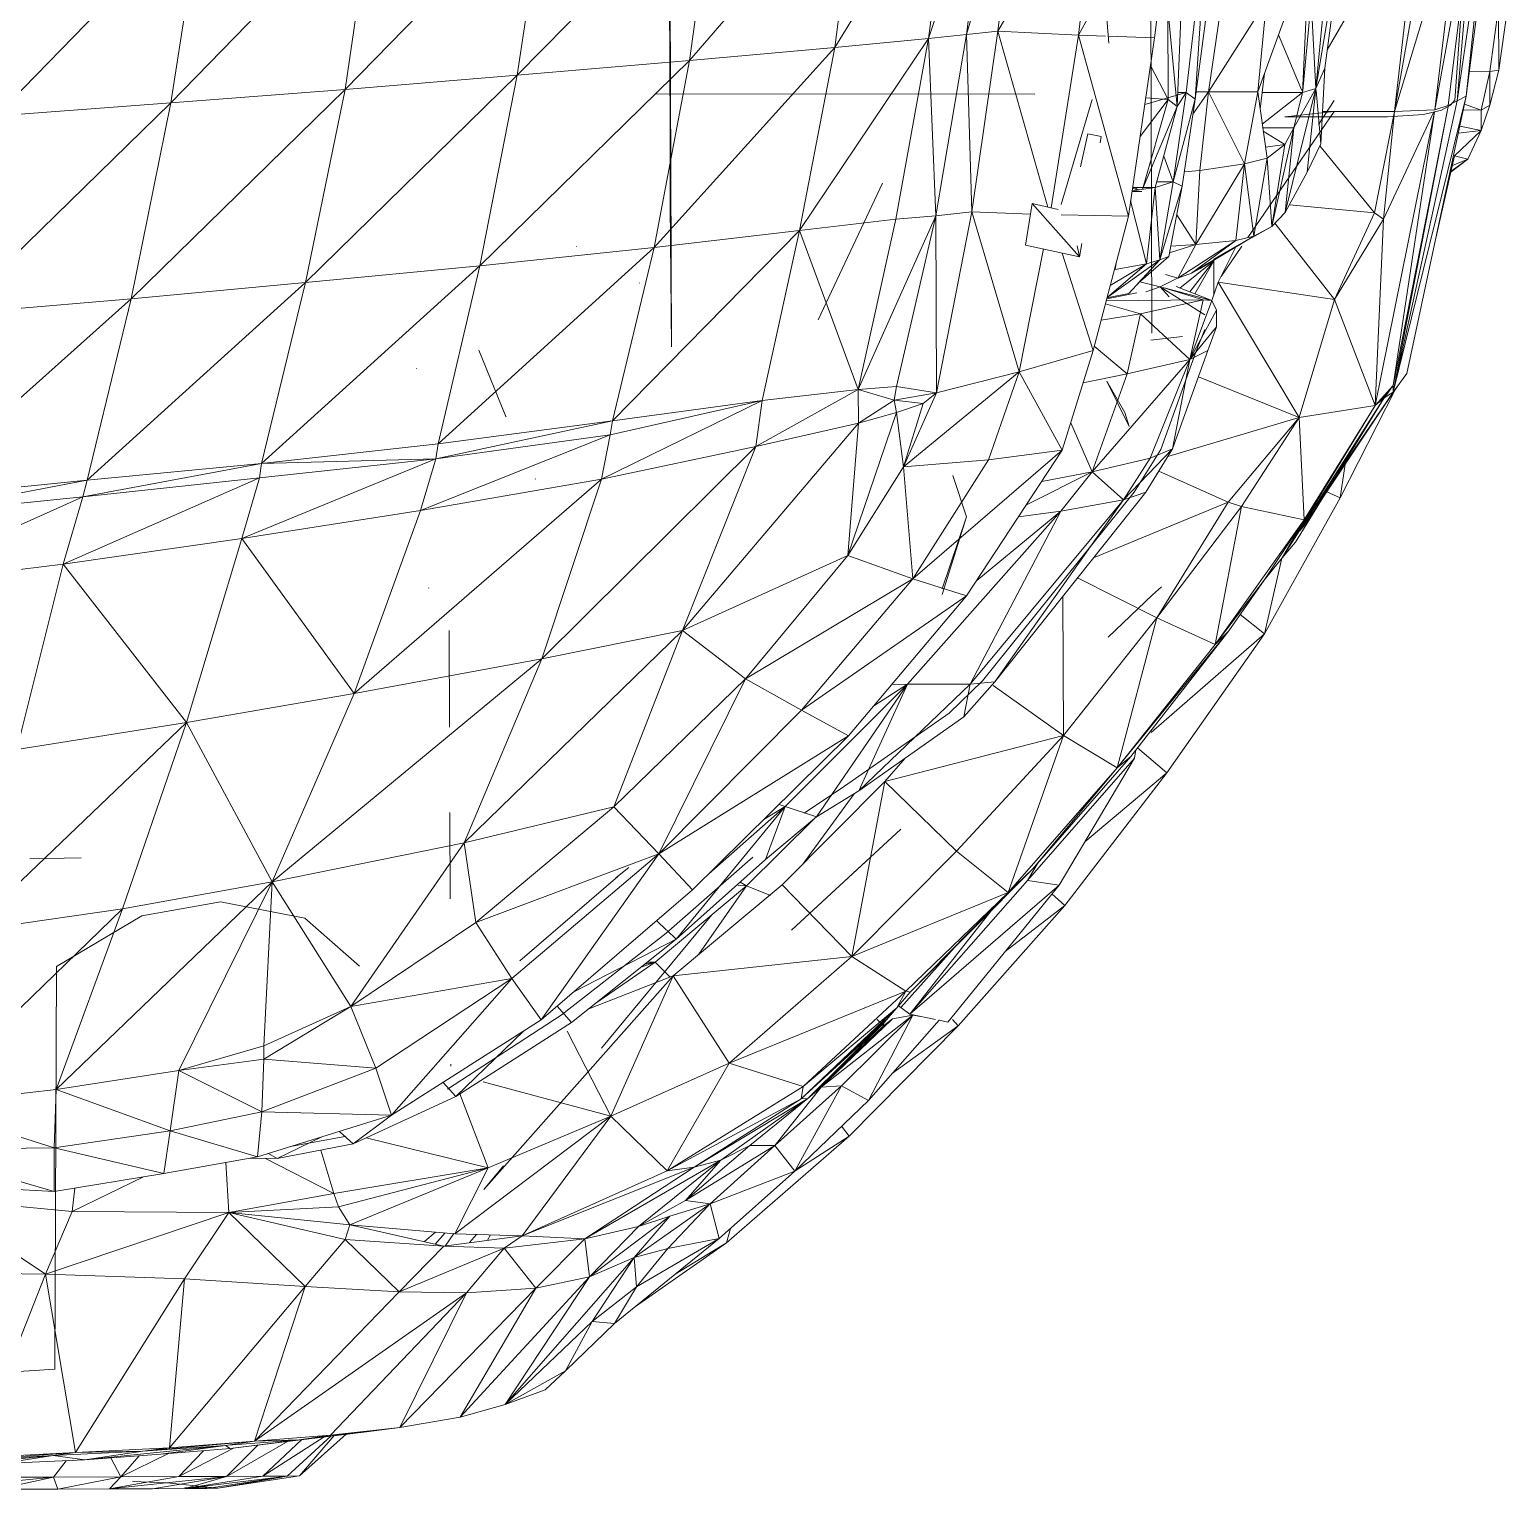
# Model space of a CAD drawing. Header units: inches. Extents: x -4830 to -242, y 9551 to 12925.
# Drawn here: x -3599.7 to -3574.24, y 12389.59 to 12414.74 of the extents above; entities that cross this region are included whole.
import ezdxf

# ---------------------------------------------------------------- set-up
doc = ezdxf.new("R2010")
doc.units = ezdxf.units.IN
doc.header["$MEASUREMENT"] = 0
for name, color, linetype, lineweight in [('0-1', 7, 'Continuous', 5), ('0-2', 7, 'Continuous', 9), ('A-GENM', 5, 'Continuous', 9)]:
    doc.layers.add(name, color=color, linetype=linetype, lineweight=lineweight)

# ---------------------------------------------------------------- blocks, each defined once
blk = doc.blocks.new('Land_Rover_Evoque_-_SUV_Car_Vehicle_Automobile_13067 - Land Rover EVOQUE_dwg-1230547-FLOOR PLAN - 2ND FLOOR')
at = {"layer": 'A-GENM'}
for p, q in [((0.33419, 2.56566), (0.30671, 2.5655)), ((0.30671, 2.5655), (0.33468, 2.56172)), ((0.30719, 2.5694), (0.33419, 2.56566)), ((0.33419, 2.56566), (0.34941, 2.56179)), ((0.33419, 2.56566), (0.33468, 2.56172)), ((0.25637, 2.56273), (0.3455, 2.55145)), ((0.25681, 2.56073), (0.3455, 2.55145)), ((0.25681, 2.56073), (0.34764, 2.54751)), ((0.34941, 2.56179), (0.33468, 2.56172)), ((0.33488, 2.55279), (0.33468, 2.56172)), ((0.33468, 2.56172), (0.35162, 2.55789)), ((0.34941, 2.56179), (0.36049, 2.55798)), ((0.34941, 2.56179), (0.35162, 2.55789)), ((0.18061, 2.5582), (0.34726, 2.54644)), ((0.35146, 2.53769), (0.25701, 2.55486)), ((0.25701, 2.55486), (0.34764, 2.54751)), ((0.25701, 2.55486), (0.34955, 2.54358)), ((0.34896, 2.55071), (0.35162, 2.55789)), ((0.35162, 2.55789), (0.3515, 2.55016)), ((0.36049, 2.55798), (0.35162, 2.55789)), ((0.36049, 2.55798), (0.35859, 2.54863)), ((0.37305, 2.55218), (0.36049, 2.55798)), ((0.36049, 2.55798), (0.37157, 2.5463)), ((0.36049, 2.55798), (0.36176, 2.54795)), ((0.37305, 2.55218), (0.37157, 2.5463)), ((0.37909, 2.54423), (0.37305, 2.55218)), ((0.37305, 2.55218), (0.37828, 2.54478)), ((0.37305, 2.55218), (0.37581, 2.54534)), ((0.25719, 2.54894), (0.35146, 2.53769)), ((0.25719, 2.54894), (0.35217, 2.52006)), ((0.3455, 2.55145), (0.46676, 2.52537)), ((0.3455, 2.55145), (0.34764, 2.54751)), ((0.3455, 2.55145), (0.47494, 2.51953)), ((0.34954, 2.54448), (0.34726, 2.54644)), ((0.34764, 2.54751), (0.34955, 2.54358)), ((0.34764, 2.54751), (0.47494, 2.51953)), ((0.40898, 2.5378), (0.37157, 2.5463)), ((0.35159, 2.54053), (0.34954, 2.54448)), ((0.35146, 2.53769), (0.34955, 2.54358)), ((0.35006, 2.54348), (0.47494, 2.51953)), ((0.35006, 2.54348), (0.47207, 2.51951)), ((0.35361, 2.5327), (0.35159, 2.54053)), ((0.35217, 2.52006), (0.2552, 2.53718)), ((0.35146, 2.53769), (0.35217, 2.52006)), ((0.35235, 2.53756), (0.47207, 2.51951)), ((0.35236, 2.53751), (0.48072, 2.51167)), ((0.35244, 2.53723), (0.39929, 2.51525)), ((0.35462, 2.51703), (0.35361, 2.5327)), ((0.25496, 2.53132), (0.32534, 2.49064)), ((0.25496, 2.53132), (0.35217, 2.52006)), ((0.35219, 2.48856), (0.35217, 2.52006)), ((0.35217, 2.52006), (0.39929, 2.51525)), ((0.35217, 2.52006), (0.39658, 2.51133)), ((0.47494, 2.51953), (0.46676, 2.52537)), ((0.52907, 2.4826), (0.47217, 2.52149)), ((0.47494, 2.51953), (0.47217, 2.52149)), ((0.52109, 2.49625), (0.47385, 2.52031)), ((0.35462, 2.51703), (0.35461, 2.47208)), ((0.39929, 2.51525), (0.39658, 2.51133)), ((0.48072, 2.51167), (0.39929, 2.51525)), ((0.43442, 2.49387), (0.39929, 2.51525)), ((0.47494, 2.51953), (0.47207, 2.51951)), ((0.47746, 2.5156), (0.47207, 2.51951)), ((0.48072, 2.51167), (0.47207, 2.51951)), ((0.47746, 2.51564), (0.47281, 2.51884)), ((0.47881, 2.51397), (0.47483, 2.517)), ((0.52907, 2.4826), (0.47494, 2.51953)), ((0.53308, 2.48065), (0.47494, 2.51953)), ((0.47746, 2.5156), (0.47494, 2.51953)), ((0.53555, 2.47868), (0.47746, 2.5156)), ((0.54048, 2.47675), (0.47746, 2.5156)), ((0.54736, 2.47091), (0.47746, 2.5156)), ((0.47746, 2.5156), (0.48072, 2.51167)), ((0.36724, 2.48739), (0.39658, 2.51133)), ((0.39299, 2.47408), (0.39658, 2.51133)), ((0.43442, 2.49387), (0.39658, 2.51133)), ((0.48072, 2.51167), (0.43442, 2.49387)), ((0.54736, 2.47091), (0.48072, 2.51167)), ((0.53076, 2.48059), (0.48072, 2.51167)), ((0.48072, 2.51167), (0.48596, 2.47842)), ((0.26065, 2.49909), (0.3333, 2.4896)), ((0.26065, 2.49909), (0.34213, 2.48572)), ((0.43442, 2.49387), (0.40103, 2.4678)), ((0.43442, 2.49387), (0.42681, 2.44302)), ((0.48596, 2.47842), (0.43442, 2.49387)), ((0.52109, 2.49625), (0.5064, 2.49849)), ((0.51849, 2.4904), (0.52109, 2.49625)), ((0.58053, 2.46327), (0.52109, 2.49625)), ((0.34213, 2.48572), (0.2636, 2.49324)), ((0.3333, 2.4896), (0.36641, 2.48778)), ((0.34213, 2.48572), (0.3333, 2.4896)), ((0.34307, 2.4858), (0.36641, 2.48778)), ((0.34738, 2.4937), (0.35791, 2.48688)), ((0.35461, 2.47208), (0.35227, 2.49362)), ((0.40725, 2.45596), (0.35227, 2.49362)), ((0.36641, 2.48778), (0.3787, 2.48194)), ((0.34213, 2.48572), (0.30386, 2.48361)), ((0.34307, 2.47991), (0.30386, 2.48361)), ((0.30707, 2.48165), (0.34387, 2.47984)), ((0.34387, 2.47984), (0.34213, 2.48572)), ((0.35933, 2.47598), (0.34213, 2.48572)), ((0.34213, 2.48572), (0.39639, 2.47221)), ((0.34213, 2.48572), (0.3787, 2.48194)), ((0.39639, 2.47221), (0.3787, 2.48194)), ((0.30094, 2.47576), (0.34366, 2.46029)), ((0.34307, 2.4795), (0.31868, 2.46934)), ((0.34387, 2.47984), (0.34386, 2.46226)), ((0.34387, 2.47984), (0.35933, 2.47598)), ((0.34387, 2.47984), (0.35781, 2.46226)), ((0.35933, 2.47598), (0.35932, 2.46247)), ((0.35933, 2.47598), (0.3667, 2.47209)), ((0.35933, 2.47598), (0.40254, 2.46636)), ((0.35933, 2.47598), (0.39639, 2.47221)), ((0.48596, 2.47842), (0.42681, 2.44302)), ((0.48596, 2.47842), (0.46825, 2.43432)), ((0.53076, 2.48059), (0.48596, 2.47842)), ((0.52496, 2.45314), (0.48596, 2.47842)), ((0.48596, 2.47842), (0.523, 2.44728)), ((0.48596, 2.47842), (0.50306, 2.42093)), ((0.53076, 2.48059), (0.52496, 2.45314)), ((0.54736, 2.47091), (0.53076, 2.48059)), ((0.55718, 2.46311), (0.53076, 2.48059)), ((0.58524, 2.44168), (0.53076, 2.48059)), ((0.53308, 2.48065), (0.53555, 2.47868)), ((0.54048, 2.47675), (0.54736, 2.47091)), ((0.3667, 2.47209), (0.36078, 2.46267)), ((0.37263, 2.46432), (0.3667, 2.47209)), ((0.3667, 2.47209), (0.36776, 2.46364)), ((0.3667, 2.47209), (0.40254, 2.46636)), ((0.40254, 2.46636), (0.39639, 2.47221)), ((0.54736, 2.47091), (0.55718, 2.46311)), ((0.58053, 2.46327), (0.54752, 2.47078)), ((0.34366, 2.43876), (0.3039, 2.46404)), ((0.3039, 2.46404), (0.34366, 2.46029)), ((0.33563, 2.4632), (0.34386, 2.46226)), ((0.34366, 2.46029), (0.37263, 2.46432)), ((0.35127, 2.46135), (0.34386, 2.46226)), ((0.37263, 2.46432), (0.40254, 2.46636)), ((0.37506, 2.45451), (0.37263, 2.46432)), ((0.37263, 2.46432), (0.40672, 2.45856)), ((0.41675, 2.44099), (0.40254, 2.46636)), ((0.40672, 2.45856), (0.40254, 2.46636)), ((0.55718, 2.46311), (0.57927, 2.44756)), ((0.55718, 2.46311), (0.58524, 2.44168)), ((0.58053, 2.46327), (0.57215, 2.45258)), ((0.64142, 2.42059), (0.58053, 2.46327)), ((0.62368, 2.41368), (0.58053, 2.46327)), ((0.34366, 2.43876), (0.34366, 2.46029)), ((0.37506, 2.45451), (0.34366, 2.46029)), ((0.37506, 2.45451), (0.40672, 2.45856)), ((0.40672, 2.45856), (0.42094, 2.43515)), ((0.40672, 2.45856), (0.41675, 2.44099)), ((0.4087, 2.45074), (0.40672, 2.45856)), ((0.42292, 2.43126), (0.40672, 2.45856)), ((0.34366, 2.43876), (0.37506, 2.45451)), ((0.37801, 2.43496), (0.37506, 2.45451)), ((0.37506, 2.45451), (0.4087, 2.45074)), ((0.37506, 2.45451), (0.41041, 2.43316)), ((0.42514, 2.42539), (0.4087, 2.45074)), ((0.4087, 2.45074), (0.41041, 2.43316)), ((0.4087, 2.45074), (0.42292, 2.43126)), ((0.4243, 2.44429), (0.41114, 2.4533)), ((0.42681, 2.44302), (0.4114, 2.45068)), ((0.4114, 2.45068), (0.42681, 2.44302)), ((0.52496, 2.45314), (0.523, 2.44728)), ((0.58524, 2.44168), (0.52496, 2.45314)), ((0.57353, 2.41617), (0.52496, 2.45314)), ((0.34689, 2.43288), (0.26051, 2.44431)), ((0.30391, 2.4445), (0.34366, 2.43876)), ((0.43486, 2.44026), (0.42681, 2.44302)), ((0.43486, 2.44026), (0.42681, 2.44302)), ((0.43905, 2.44227), (0.43486, 2.44027)), ((0.44641, 2.4423), (0.43905, 2.44227)), ((0.46063, 2.43064), (0.43905, 2.44227)), ((0.44641, 2.4423), (0.45673, 2.43846)), ((0.46063, 2.43064), (0.44641, 2.4423)), ((0.523, 2.44728), (0.50942, 2.41702)), ((0.57353, 2.41617), (0.523, 2.44728)), ((0.54735, 2.38851), (0.523, 2.44728)), ((0.57927, 2.44756), (0.63423, 2.40475)), ((0.57927, 2.44756), (0.63921, 2.39887)), ((0.57927, 2.44756), (0.58524, 2.44168)), ((0.34396, 2.42896), (0.26372, 2.43845)), ((0.26372, 2.43845), (0.34689, 2.43288)), ((0.34365, 2.43331), (0.34366, 2.43876)), ((0.34366, 2.43876), (0.35344, 2.4319)), ((0.34366, 2.43876), (0.37801, 2.43496)), ((0.43247, 2.44108), (0.41748, 2.44102)), ((0.41748, 2.44102), (0.41903, 2.43782)), ((0.41748, 2.44102), (0.4294, 2.42625)), ((0.41748, 2.44102), (0.43107, 2.43053)), ((0.41748, 2.44102), (0.43192, 2.43272)), ((0.42094, 2.43515), (0.41906, 2.43776)), ((0.42876, 2.42462), (0.43486, 2.44027)), ((0.42883, 2.41757), (0.44109, 2.43717)), ((0.43486, 2.44027), (0.42923, 2.41877)), ((0.42923, 2.41877), (0.43461, 2.43638)), ((0.43486, 2.44027), (0.43461, 2.43638)), ((0.46063, 2.43064), (0.43461, 2.43638)), ((0.43461, 2.43638), (0.43504, 2.394)), ((0.43461, 2.43638), (0.44071, 2.409)), ((0.46063, 2.43064), (0.43486, 2.44027)), ((0.44747, 2.43719), (0.45704, 2.43332)), ((0.45673, 2.43846), (0.49968, 2.42301)), ((0.46063, 2.43064), (0.45673, 2.43846)), ((0.58524, 2.44168), (0.57353, 2.41617)), ((0.63921, 2.39887), (0.58524, 2.44168)), ((0.34396, 2.42896), (0.34689, 2.43288)), ((0.38492, 2.42719), (0.34689, 2.43288)), ((0.38299, 2.42325), (0.34689, 2.43288)), ((0.37856, 2.42814), (0.37801, 2.43496)), ((0.37801, 2.43496), (0.41041, 2.43316)), ((0.39742, 2.42483), (0.41041, 2.43316)), ((0.42514, 2.42539), (0.41041, 2.43316)), ((0.41041, 2.43316), (0.414, 2.42171)), ((0.41041, 2.43316), (0.41109, 2.42226)), ((0.42292, 2.43126), (0.42094, 2.43515)), ((0.42514, 2.42539), (0.42292, 2.43126)), ((0.46063, 2.43064), (0.44071, 2.409)), ((0.45704, 2.43332), (0.49998, 2.41786)), ((0.46063, 2.43064), (0.46697, 2.40324)), ((0.46063, 2.43064), (0.5097, 2.38783)), ((0.46063, 2.43064), (0.50383, 2.41324)), ((0.46063, 2.43064), (0.49968, 2.42301)), ((0.32001, 2.41517), (0.2421, 2.42465)), ((0.2421, 2.42465), (0.32001, 2.41517)), ((0.3501, 2.42509), (0.30398, 2.42687)), ((0.3501, 2.42509), (0.30717, 2.42099)), ((0.34396, 2.42533), (0.34396, 2.42896)), ((0.34396, 2.42896), (0.3501, 2.42509)), ((0.34396, 2.42896), (0.34912, 2.4109)), ((0.34396, 2.42896), (0.38299, 2.42325)), ((0.3501, 2.42509), (0.34692, 2.42115)), ((0.3501, 2.42509), (0.38545, 2.41543)), ((0.3501, 2.42509), (0.38626, 2.40996)), ((0.3717, 2.41919), (0.38299, 2.42325)), ((0.38299, 2.42325), (0.38298, 2.41611)), ((0.38492, 2.42719), (0.38299, 2.42325)), ((0.38299, 2.42325), (0.38545, 2.41543)), ((0.38299, 2.42325), (0.41709, 2.41752)), ((0.38492, 2.42719), (0.4156, 2.4214)), ((0.38492, 2.42719), (0.41709, 2.41752)), ((0.42514, 2.42539), (0.42343, 2.41996)), ((0.42501, 2.42545), (0.42883, 2.41757)), ((0.45217, 2.41356), (0.45067, 2.42742)), ((0.49968, 2.42301), (0.5186, 2.41139)), ((0.50383, 2.41324), (0.49968, 2.42301)), ((0.52203, 2.4016), (0.49968, 2.42301)), ((0.30717, 2.42099), (0.34692, 2.42115)), ((0.33218, 2.41339), (0.34692, 2.42115)), ((0.34692, 2.42115), (0.34623, 2.41132)), ((0.38628, 2.40983), (0.34692, 2.42115)), ((0.36316, 2.40884), (0.34692, 2.42115)), ((0.38545, 2.41543), (0.41709, 2.41752)), ((0.4156, 2.4214), (0.42738, 2.40779)), ((0.4156, 2.4214), (0.41709, 2.41752)), ((0.42738, 2.40779), (0.41709, 2.41752)), ((0.41709, 2.41752), (0.43181, 2.4039)), ((0.41882, 2.41165), (0.41709, 2.41752)), ((0.41709, 2.41752), (0.43357, 2.39439)), ((0.42883, 2.41757), (0.42665, 2.40867)), ((0.42883, 2.41757), (0.43323, 2.4215)), ((0.42883, 2.41757), (0.43094, 2.42075)), ((0.4311, 2.4113), (0.42883, 2.41757)), ((0.49998, 2.41786), (0.51863, 2.40619)), ((0.56004, 2.41819), (0.56348, 2.41427)), ((0.64142, 2.42059), (0.63041, 2.40772)), ((0.6994, 2.37591), (0.64142, 2.42059)), ((0.67146, 2.38465), (0.64142, 2.42059)), ((-0.44708, 2.41074), (0.44898, 2.41403)), ((0.31928, 2.39489), (0.32001, 2.41517)), ((0.39803, 2.40371), (0.32001, 2.41517)), ((0.32001, 2.41517), (0.39803, 2.40371)), ((0.38545, 2.41543), (0.38544, 2.40556)), ((0.38545, 2.41543), (0.38694, 2.40534)), ((0.38545, 2.41543), (0.41882, 2.41165)), ((0.39123, 2.40471), (0.41882, 2.41165)), ((0.4213, 2.39795), (0.41882, 2.41165)), ((0.41882, 2.41165), (0.43352, 2.3944)), ((0.41882, 2.41165), (0.42829, 2.39578)), ((0.44898, 2.41403), (0.44908, 2.41396)), ((0.5097, 2.38783), (0.50383, 2.41324)), ((0.50383, 2.41324), (0.52203, 2.4016)), ((0.60163, 2.34533), (0.5186, 2.41139)), ((0.52203, 2.4016), (0.5186, 2.41139)), ((0.57353, 2.41617), (0.55616, 2.3815)), ((0.56348, 2.41427), (0.58211, 2.39483)), ((0.63921, 2.39887), (0.57353, 2.41617)), ((0.57353, 2.41617), (0.62506, 2.37534)), ((0.31882, 2.38188), (0.39803, 2.40371)), ((0.38651, 2.40824), (0.38518, 2.4056)), ((0.38576, 2.40552), (0.38657, 2.40784)), ((0.38718, 2.40531), (0.38718, 2.40957)), ((0.39745, 2.37431), (0.39803, 2.40371)), ((0.45669, 2.38832), (0.39803, 2.40371)), ((0.39803, 2.40371), (0.45669, 2.38832)), ((0.4315, 2.40743), (0.43413, 2.39424)), ((0.43181, 2.4039), (0.43372, 2.39435)), ((0.43631, 2.39367), (0.44071, 2.409)), ((0.46697, 2.40324), (0.44071, 2.409)), ((0.44071, 2.409), (0.4434, 2.39181)), ((0.47007, 2.39424), (0.48994, 2.40412)), ((0.48379, 2.40214), (0.48994, 2.40412)), ((0.51863, 2.40619), (0.60106, 2.34002)), ((0.63488, 2.40635), (0.63129, 2.40703)), ((0.63423, 2.40475), (0.68328, 2.36192)), ((0.63423, 2.40475), (0.63921, 2.39887)), ((0.69039, 2.37341), (0.63488, 2.40635)), ((0.68839, 2.35968), (0.63488, 2.40635)), ((0.41763, 2.39857), (0.4213, 2.39795)), ((0.46697, 2.40324), (0.45488, 2.3888)), ((0.46697, 2.40324), (0.5097, 2.38783)), ((0.46697, 2.40324), (0.47091, 2.38391)), ((0.48379, 2.40214), (0.47007, 2.39424)), ((0.5097, 2.38783), (0.52203, 2.4016)), ((0.52203, 2.4016), (0.52689, 2.37423)), ((0.52203, 2.4016), (0.60258, 2.33457)), ((0.52203, 2.4016), (0.60163, 2.34533)), ((0.63921, 2.39887), (0.62506, 2.37534)), ((0.68328, 2.36192), (0.63921, 2.39887)), ((0.69365, 2.35117), (0.63921, 2.39887)), ((0.24031, 2.39141), (0.31715, 2.34672)), ((0.32234, 2.39513), (0.30212, 2.39357)), ((0.31882, 2.38188), (0.31924, 2.39375)), ((0.36321, 2.39187), (0.362, 2.38598)), ((0.36591, 2.39138), (0.36321, 2.39187)), ((0.29811, 2.38439), (0.31882, 2.38188)), ((0.31882, 2.38188), (0.30714, 2.38839)), ((0.39285, 2.37438), (0.34693, 2.38793)), ((0.362, 2.38598), (0.37643, 2.38275)), ((0.41411, 2.37481), (0.45669, 2.38832)), ((0.50036, 2.37476), (0.45669, 2.38832)), ((0.46605, 2.35605), (0.45669, 2.38832)), ((0.45669, 2.38832), (0.50036, 2.37476)), ((0.5097, 2.38783), (0.48829, 2.37851)), ((0.5097, 2.38783), (0.52689, 2.37423)), ((0.5097, 2.38783), (0.51396, 2.36582)), ((0.5097, 2.38783), (0.52412, 2.35914)), ((0.31715, 2.34672), (0.31882, 2.38188)), ((0.39441, 2.36996), (0.31882, 2.38188)), ((0.41574, 2.38229), (0.39246, 2.36162)), ((0.41574, 2.38229), (0.40997, 2.38334)), ((0.41574, 2.38229), (0.41062, 2.35877)), ((0.41574, 2.38229), (0.41103, 2.38132)), ((0.39246, 2.36162), (0.39512, 2.37301)), ((0.46605, 2.35605), (0.50036, 2.37476)), ((0.56391, 2.333), (0.50036, 2.37476)), ((0.50458, 2.34252), (0.50036, 2.37476)), ((0.5566, 2.30947), (0.50036, 2.37476)), ((0.50036, 2.37476), (0.56391, 2.333)), ((0.52689, 2.37423), (0.60258, 2.33457)), ((0.52689, 2.37423), (0.60254, 2.30717)), ((0.52689, 2.37423), (0.52945, 2.35564)), ((0.52689, 2.37423), (0.5572, 2.33741)), ((0.62506, 2.37534), (0.56421, 2.3751)), ((0.62506, 2.37534), (0.60316, 2.34454)), ((0.69365, 2.35117), (0.62506, 2.37534)), ((0.62506, 2.37534), (0.67559, 2.32858)), ((0.62506, 2.37534), (0.64517, 2.29719)), ((0.68839, 2.35968), (0.69039, 2.37341)), ((0.75034, 2.32485), (0.69039, 2.37341)), ((0.74686, 2.30818), (0.69039, 2.37341)), ((0.6994, 2.37591), (0.69424, 2.37029)), ((0.75198, 2.32929), (0.6994, 2.37591)), ((0.71946, 2.34986), (0.6994, 2.37591)), ((0.31715, 2.34672), (0.39408, 2.36856)), ((0.41232, 2.36657), (0.46605, 2.35605)), ((0.34463, 2.3628), (0.34453, 2.19667)), ((0.41062, 2.35877), (0.39246, 2.36162)), ((0.39706, 2.3609), (0.39617, 2.33526)), ((0.68058, 2.36428), (0.68839, 2.35968)), ((0.68328, 2.36192), (0.73725, 2.30836)), ((0.68328, 2.36192), (0.69365, 2.35117)), ((0.68839, 2.35968), (0.74686, 2.30818)), ((0.23848, 2.35618), (0.31715, 2.34672)), ((0.23848, 2.35618), (0.31862, 2.33301)), ((0.39617, 2.33526), (0.46605, 2.35605)), ((0.50756, 2.30537), (0.46605, 2.35605)), ((0.47518, 2.3199), (0.46605, 2.35605)), ((0.46605, 2.35605), (0.50458, 2.34252)), ((0.31715, 2.34672), (0.31862, 2.33301)), ((0.31715, 2.34672), (0.39617, 2.33526)), ((0.61684, 2.33172), (0.60163, 2.34533)), ((0.60258, 2.33457), (0.60163, 2.34533)), ((0.69365, 2.35117), (0.67559, 2.32858)), ((0.73725, 2.30836), (0.69365, 2.35117)), ((0.73684, 2.3064), (0.69365, 2.35117)), ((0.69365, 2.35117), (0.72171, 2.28282)), ((0.23974, 2.3425), (0.31862, 2.33301)), ((0.23974, 2.3425), (0.32034, 2.3164)), ((0.50756, 2.30537), (0.50458, 2.34252)), ((0.50458, 2.34252), (0.5566, 2.30947)), ((0.60106, 2.34002), (0.61528, 2.32542)), ((0.70116, 2.34417), (0.74686, 2.30818)), ((0.31862, 2.33301), (0.39617, 2.33526)), ((0.31862, 2.33301), (0.32034, 2.3164)), ((0.31862, 2.33301), (0.39789, 2.31961)), ((0.39789, 2.31961), (0.39617, 2.33526)), ((0.47518, 2.3199), (0.39617, 2.33526)), ((0.52947, 2.3329), (0.51133, 2.32694)), ((0.52947, 2.3329), (0.5118, 2.32709)), ((0.52947, 2.3329), (0.56333, 2.32226)), ((0.52947, 2.3329), (0.56333, 2.32226)), ((0.52947, 2.3329), (0.56087, 2.32226)), ((0.5566, 2.30947), (0.56391, 2.333)), ((0.56391, 2.333), (0.62524, 2.2814)), ((0.614, 2.26081), (0.56391, 2.333)), ((0.56391, 2.333), (0.62524, 2.2814)), ((0.60258, 2.33457), (0.60254, 2.30717)), ((0.60258, 2.33457), (0.61684, 2.33172)), ((0.60258, 2.33457), (0.64925, 2.28594)), ((0.24072, 2.32685), (0.32034, 2.3164)), ((0.24072, 2.32685), (0.32428, 2.27535)), ((0.61684, 2.33172), (0.64925, 2.28594)), ((0.67559, 2.32858), (0.64517, 2.29719)), ((0.67559, 2.32858), (0.72171, 2.28282)), ((0.71768, 2.32778), (0.74392, 2.30427)), ((0.75198, 2.32929), (0.74921, 2.3268)), ((0.75198, 2.32929), (0.80014, 2.28164)), ((0.75198, 2.32929), (0.77267, 2.30055)), ((0.32034, 2.3164), (0.39789, 2.31961)), ((0.39789, 2.31961), (0.47518, 2.3199)), ((0.39936, 2.30203), (0.39789, 2.31961)), ((0.39789, 2.31961), (0.47371, 2.28567)), ((0.39789, 2.31961), (0.47248, 2.3023)), ((0.47248, 2.3023), (0.47518, 2.3199)), ((0.50756, 2.30537), (0.47518, 2.3199)), ((0.47983, 2.31407), (0.47518, 2.3199)), ((0.47518, 2.3199), (0.47838, 2.30135)), ((0.61528, 2.32542), (0.64723, 2.27958)), ((0.74686, 2.30818), (0.74921, 2.31947)), ((0.74686, 2.30818), (0.74921, 2.31947)), ((0.7492, 2.32123), (0.74921, 2.32123)), ((0.74952, 2.32095), (0.75034, 2.32485)), ((0.74952, 2.32095), (0.75034, 2.32485)), ((0.74952, 2.32095), (0.78453, 2.29009)), ((0.32034, 2.3164), (0.32428, 2.27535)), ((0.32034, 2.3164), (0.40427, 2.25998)), ((0.32034, 2.3164), (0.39936, 2.30203)), ((0.47983, 2.31407), (0.47838, 2.30135)), ((0.48378, 2.30234), (0.47983, 2.31407)), ((0.50756, 2.30537), (0.47983, 2.31407)), ((0.50756, 2.30537), (0.5566, 2.30947)), ((0.54632, 2.28105), (0.5566, 2.30947)), ((0.6003, 2.23631), (0.5566, 2.30947)), ((0.5566, 2.30947), (0.614, 2.26081)), ((0.60254, 2.30717), (0.60267, 2.30039)), ((0.60254, 2.30717), (0.61203, 2.29251)), ((0.60254, 2.30717), (0.65611, 2.2537)), ((0.60254, 2.30717), (0.64925, 2.28594)), ((0.60254, 2.30717), (0.66055, 2.26742)), ((0.73684, 2.3064), (0.72171, 2.28282)), ((0.73725, 2.30836), (0.73684, 2.3064)), ((0.7441, 2.30253), (0.73684, 2.3064)), ((0.77854, 2.26156), (0.73684, 2.3064)), ((0.73684, 2.3064), (0.76832, 2.22921)), ((0.73725, 2.30836), (0.7441, 2.30253)), ((0.74327, 2.30323), (0.74686, 2.30818)), ((0.74686, 2.30818), (0.74392, 2.30427)), ((0.74728, 2.3095), (0.74783, 2.31282)), ((0.74883, 2.30066), (0.74728, 2.3095)), ((0.74728, 2.3095), (0.78453, 2.29009)), ((0.74728, 2.3095), (0.77876, 2.26949)), ((0.74728, 2.3095), (0.7782, 2.27831)), ((0.40427, 2.25998), (0.39936, 2.30203)), ((0.39936, 2.30203), (0.47371, 2.28567)), ((0.47371, 2.28567), (0.47248, 2.3023)), ((0.47248, 2.3023), (0.47838, 2.30135)), ((0.47371, 2.28567), (0.47838, 2.30135)), ((0.48378, 2.30234), (0.47838, 2.30135)), ((0.48843, 2.28575), (0.47838, 2.30135)), ((0.48378, 2.30234), (0.50756, 2.30537)), ((0.54632, 2.28105), (0.48378, 2.30234)), ((0.48843, 2.28575), (0.48378, 2.30234)), ((0.54632, 2.28105), (0.50756, 2.30537)), ((0.63491, 2.30619), (0.64517, 2.29719)), ((0.63491, 2.30619), (0.64517, 2.29719)), ((0.66597, 2.30422), (0.70818, 2.25843)), ((0.66597, 2.30422), (0.71014, 2.25649)), ((0.7485, 2.29866), (0.7441, 2.30253)), ((0.7441, 2.30253), (0.77854, 2.26156)), ((0.7441, 2.30253), (0.78383, 2.26064)), ((0.75188, 2.29673), (0.74883, 2.30066)), ((0.74921, 2.30026), (0.77876, 2.26949)), ((0.44337, 2.26805), (0.38363, 2.29622)), ((0.64517, 2.29719), (0.69029, 2.25239)), ((0.72171, 2.28282), (0.64517, 2.29719)), ((0.64517, 2.29719), (0.69029, 2.25239)), ((0.75094, 2.29671), (0.7485, 2.29866)), ((0.7485, 2.29866), (0.78383, 2.26064)), ((0.75188, 2.29673), (0.74921, 2.29397)), ((0.75094, 2.29671), (0.75188, 2.29673)), ((0.75094, 2.29671), (0.78383, 2.26064)), ((0.75141, 2.29624), (0.78377, 2.26361)), ((0.75188, 2.29673), (0.77876, 2.26949)), ((0.75188, 2.29673), (0.78377, 2.26361)), ((0.78453, 2.29009), (0.7782, 2.27831)), ((0.81542, 2.25796), (0.78453, 2.29009)), ((0.2438, 2.28581), (0.32428, 2.27535)), ((0.2438, 2.28581), (0.32991, 2.21182)), ((0.40427, 2.25998), (0.47371, 2.28567)), ((0.48843, 2.28575), (0.47371, 2.28567)), ((0.49872, 2.24082), (0.47371, 2.28567)), ((0.47862, 2.24366), (0.47371, 2.28567)), ((0.57918, 2.20886), (0.48843, 2.28575)), ((0.54632, 2.28105), (0.48843, 2.28575)), ((0.48843, 2.28575), (0.49872, 2.24082)), ((0.57918, 2.20886), (0.54632, 2.28105)), ((0.6003, 2.23631), (0.54632, 2.28105)), ((0.614, 2.26081), (0.62524, 2.2814)), ((0.62524, 2.2814), (0.69244, 2.21322)), ((0.62524, 2.2814), (0.67679, 2.19851)), ((0.62524, 2.2814), (0.69244, 2.21322)), ((0.64925, 2.28594), (0.66055, 2.26742)), ((0.65053, 2.28385), (0.68122, 2.26139)), ((0.72171, 2.28282), (0.69029, 2.25239)), ((0.72171, 2.28282), (0.76832, 2.22921)), ((0.72171, 2.28282), (0.73004, 2.20466)), ((0.79587, 2.27829), (0.80014, 2.28164)), ((0.80014, 2.28164), (0.84681, 2.22809)), ((0.80014, 2.28164), (0.81529, 2.25804)), ((0.32428, 2.27535), (0.32991, 2.21182)), ((0.32428, 2.27535), (0.41163, 2.19649)), ((0.32428, 2.27535), (0.40427, 2.25998)), ((0.64723, 2.27958), (0.659, 2.26204)), ((0.81542, 2.25796), (0.7782, 2.27831)), ((0.77876, 2.26949), (0.7782, 2.27831)), ((0.7782, 2.27831), (0.8042, 2.2491)), ((0.77876, 2.26949), (0.78377, 2.26361)), ((0.77876, 2.26949), (0.8042, 2.2491)), ((0.65611, 2.2537), (0.66055, 2.26742)), ((0.66055, 2.26742), (0.67923, 2.24503)), ((0.66134, 2.26647), (0.69082, 2.23677)), ((0.77854, 2.26156), (0.76832, 2.22921)), ((0.77854, 2.26156), (0.81532, 2.20209)), ((0.77854, 2.26156), (0.78383, 2.26064)), ((0.78377, 2.26361), (0.80427, 2.2383)), ((0.78377, 2.26361), (0.81073, 2.2256)), ((0.78377, 2.26361), (0.81375, 2.21386)), ((0.78377, 2.26361), (0.78383, 2.26064)), ((0.41163, 2.19649), (0.40427, 2.25998)), ((0.40427, 2.25998), (0.48744, 2.17819)), ((0.40427, 2.25998), (0.47862, 2.24366)), ((0.6003, 2.23631), (0.614, 2.26081)), ((0.614, 2.26081), (0.67679, 2.19851)), ((0.81532, 2.20209), (0.78383, 2.26064)), ((0.81375, 2.21386), (0.78383, 2.26064)), ((0.81542, 2.25796), (0.8042, 2.2491)), ((0.84486, 2.22484), (0.81542, 2.25796)), ((0.81542, 2.25796), (0.82971, 2.22083)), ((0.65514, 2.25106), (0.65611, 2.2537)), ((0.65611, 2.2537), (0.66169, 2.24442)), ((0.65611, 2.2537), (0.67923, 2.24503)), ((0.65611, 2.2537), (0.71411, 2.2061)), ((0.65611, 2.2537), (0.68545, 2.22032)), ((0.69029, 2.25239), (0.73004, 2.20466)), ((0.69029, 2.25239), (0.73004, 2.20466)), ((0.7955, 2.24901), (0.80427, 2.2383)), ((0.82829, 2.21007), (0.8042, 2.2491)), ((0.82971, 2.22083), (0.8042, 2.2491)), ((0.8042, 2.2491), (0.80427, 2.2383)), ((0.49872, 2.24082), (0.47862, 2.24366)), ((0.51294, 2.17341), (0.47862, 2.24366)), ((0.48744, 2.17819), (0.47862, 2.24366)), ((0.47862, 2.24366), (0.49358, 2.17724)), ((0.67923, 2.24503), (0.71411, 2.2061)), ((0.69494, 2.24731), (0.69082, 2.23677)), ((0.57918, 2.20886), (0.49872, 2.24082)), ((0.49872, 2.24082), (0.59145, 2.14733)), ((0.49872, 2.24082), (0.51294, 2.17341)), ((0.57918, 2.20886), (0.6003, 2.23631)), ((0.65621, 2.17885), (0.6003, 2.23631)), ((0.6003, 2.23631), (0.67679, 2.19851)), ((0.67815, 2.23961), (0.71149, 2.20161)), ((0.69082, 2.23677), (0.68914, 2.23397)), ((0.69082, 2.23677), (0.6906, 2.23312)), ((0.69082, 2.23677), (0.72069, 2.21589)), ((0.69082, 2.23677), (0.72417, 2.19679)), ((0.82829, 2.21007), (0.80427, 2.2383)), ((0.80427, 2.2383), (0.81073, 2.2256)), ((0.76832, 2.22921), (0.73004, 2.20466)), ((0.81532, 2.20209), (0.76832, 2.22921)), ((0.76832, 2.22921), (0.79141, 2.1775)), ((0.84052, 2.22972), (0.84681, 2.22809)), ((0.24807, 2.22323), (0.32991, 2.21182)), ((0.24807, 2.22323), (0.33628, 2.13658)), ((0.84512, 2.16609), (0.81073, 2.2256)), ((0.83966, 2.18955), (0.81073, 2.2256)), ((0.82829, 2.21007), (0.81073, 2.2256)), ((0.81073, 2.2256), (0.81375, 2.21386)), ((0.84486, 2.22484), (0.82971, 2.22083)), ((0.84486, 2.22484), (0.88214, 2.17905)), ((0.84486, 2.22484), (0.84931, 2.20235)), ((0.84486, 2.22484), (0.86598, 2.18872)), ((0.87468, 2.18821), (0.84681, 2.22809)), ((0.86058, 2.20554), (0.84681, 2.22809)), ((0.76166, 2.17333), (0.70347, 2.2216)), ((0.82829, 2.21007), (0.82971, 2.22083)), ((0.82971, 2.22083), (0.83516, 2.20324)), ((0.82971, 2.22083), (0.85329, 2.1877)), ((0.83044, 2.22015), (0.84931, 2.20235)), ((0.32991, 2.21182), (0.33628, 2.13658)), ((0.32991, 2.21182), (0.4197, 2.12027)), ((0.32991, 2.21182), (0.41163, 2.19649)), ((0.67679, 2.19851), (0.69244, 2.21322)), ((0.74935, 2.14697), (0.69244, 2.21322)), ((0.69244, 2.21322), (0.74935, 2.14697)), ((0.84375, 2.13865), (0.81375, 2.21386)), ((0.84512, 2.16609), (0.81375, 2.21386)), ((0.81532, 2.20209), (0.81375, 2.21386)), ((0.83966, 2.18955), (0.82829, 2.21007)), ((0.45517, 2.20402), (0.00065, 2.20236)), ((0.3598, 2.20336), (0.0015, 2.20202)), ((0.3932, 2.20346), (0.3598, 2.20336)), ((0.3932, 2.20346), (0.45517, 2.20402)), ((0.67192, 2.11342), (0.57918, 2.20886)), ((0.65621, 2.17885), (0.57918, 2.20886)), ((0.57918, 2.20886), (0.59145, 2.14733)), ((0.71411, 2.2061), (0.71032, 2.20209)), ((0.71411, 2.2061), (0.75046, 2.16033)), ((0.71411, 2.2061), (0.7371, 2.16124)), ((0.7306, 2.20324), (0.72417, 2.19679)), ((0.73004, 2.20466), (0.74452, 2.16781)), ((0.79141, 2.1775), (0.73004, 2.20466)), ((0.73004, 2.20466), (0.74452, 2.16781)), ((0.82356, 2.12199), (0.73004, 2.20466)), ((0.83966, 2.18955), (0.83516, 2.20324)), ((0.83516, 2.20324), (0.86172, 2.16815)), ((0.83516, 2.20324), (0.85329, 2.1877)), ((0.65621, 2.17885), (0.67679, 2.19851)), ((0.70674, 2.11843), (0.67679, 2.19851)), ((0.67679, 2.19851), (0.73123, 2.13419)), ((0.67679, 2.19851), (0.74935, 2.14697)), ((0.7101, 2.20186), (0.70596, 2.19749)), ((0.71149, 2.20161), (0.74731, 2.1558)), ((0.72417, 2.19679), (0.72414, 2.19347)), ((0.72417, 2.19679), (0.74204, 2.17093)), ((0.72417, 2.19679), (0.72625, 2.19081)), ((0.72417, 2.19679), (0.72495, 2.19244)), ((0.81532, 2.20209), (0.79141, 2.1775)), ((0.84375, 2.13865), (0.81532, 2.20209)), ((0.85329, 2.1877), (0.84931, 2.20235)), ((0.84931, 2.20235), (0.86598, 2.18872)), ((0.4197, 2.12027), (0.41163, 2.19649)), ((0.41163, 2.19649), (0.49749, 2.10198)), ((0.41163, 2.19649), (0.48744, 2.17819)), ((0.42712, 2.18997), (0.42722, 2.19004)), ((0.6872, 2.17961), (0.68272, 2.18541)), ((0.84512, 2.16609), (0.83966, 2.18955)), ((0.83966, 2.18955), (0.86172, 2.16815)), ((0.85329, 2.1877), (0.86598, 2.18872)), ((0.86172, 2.16815), (0.85329, 2.1877)), ((0.85329, 2.1877), (0.91753, 2.13122)), ((0.85329, 2.1877), (0.88119, 2.16925)), ((0.88119, 2.16925), (0.86598, 2.18872)), ((0.86598, 2.18872), (0.88214, 2.17905)), ((0.49749, 2.10198), (0.48744, 2.17819)), ((0.48744, 2.17819), (0.50412, 2.10104)), ((0.48744, 2.17819), (0.49358, 2.17724)), ((0.51294, 2.17341), (0.49358, 2.17724)), ((0.52667, 2.09431), (0.49358, 2.17724)), ((0.50412, 2.10104), (0.49358, 2.17724)), ((0.67192, 2.11342), (0.65621, 2.17885)), ((0.70674, 2.11843), (0.65621, 2.17885)), ((0.72354, 2.13776), (0.68666, 2.18058)), ((0.79141, 2.1775), (0.7543, 2.15845)), ((0.79141, 2.1775), (0.77643, 2.1217)), ((0.84375, 2.13865), (0.79141, 2.1775)), ((0.84281, 2.1093), (0.79141, 2.1775)), ((0.79141, 2.1775), (0.814, 2.12381)), ((0.88119, 2.16925), (0.88214, 2.17905)), ((0.88214, 2.17905), (0.90273, 2.1576)), ((0.59145, 2.14733), (0.51294, 2.17341)), ((0.60665, 2.06527), (0.51294, 2.17341)), ((0.51294, 2.17341), (0.52667, 2.09431)), ((0.84375, 2.13865), (0.84512, 2.16609)), ((0.84512, 2.16609), (0.86172, 2.16815)), ((0.84914, 2.13087), (0.84512, 2.16609)), ((0.84512, 2.16609), (0.8667, 2.14464)), ((0.8667, 2.14464), (0.86172, 2.16815)), ((0.92301, 2.11167), (0.86172, 2.16815)), ((0.86172, 2.16815), (0.91753, 2.13122)), ((0.91753, 2.13122), (0.88119, 2.16925)), ((0.88119, 2.16925), (0.90273, 2.1576)), ((0.4112, 2.16252), (0.41129, 2.16258)), ((0.74333, 2.15398), (0.75046, 2.16033)), ((0.75046, 2.16033), (0.7829, 2.10966)), ((0.71171, 2.15136), (0.72354, 2.13776)), ((0.74731, 2.1558), (0.77969, 2.10608)), ((0.90273, 2.1576), (0.91108, 2.14883)), ((0.91753, 2.13122), (0.90273, 2.1576)), ((0.25284, 2.149), (0.33628, 2.13658)), ((0.25284, 2.149), (0.34264, 2.06137)), ((0.68907, 2.02943), (0.59145, 2.14733)), ((0.67192, 2.11342), (0.59145, 2.14733)), ((0.59145, 2.14733), (0.60665, 2.06527)), ((0.73123, 2.13419), (0.74935, 2.14697)), ((0.74921, 2.14709), (0.74935, 2.14697)), ((0.79105, 2.08166), (0.74935, 2.14697)), ((0.74935, 2.14697), (0.79105, 2.08166)), ((0.91753, 2.13122), (0.91108, 2.14883)), ((0.51295, 2.14454), (0.51284, 2.14445)), ((0.75417, 2.13943), (0.7829, 2.10966)), ((0.84375, 2.13865), (0.84281, 2.1093)), ((0.84821, 2.10445), (0.84375, 2.13865)), ((0.84914, 2.13087), (0.84375, 2.13865)), ((0.84914, 2.13087), (0.8667, 2.14464)), ((0.86874, 2.11434), (0.8667, 2.14464)), ((0.9275, 2.08528), (0.8667, 2.14464)), ((0.8667, 2.14464), (0.92301, 2.11167)), ((0.33628, 2.13658), (0.34264, 2.06137)), ((0.33628, 2.13658), (0.42705, 2.04407)), ((0.33628, 2.13658), (0.4197, 2.12027)), ((0.70674, 2.11843), (0.73123, 2.13419)), ((0.74352, 2.06382), (0.73123, 2.13419)), ((0.73123, 2.13419), (0.77047, 2.07471)), ((0.73123, 2.13419), (0.79105, 2.08166)), ((0.45653, 2.11982), (0.4856, 2.13164)), ((0.4856, 2.13164), (0.48571, 2.13169)), ((0.82356, 2.12199), (0.81317, 2.13061)), ((0.84821, 2.10445), (0.84914, 2.13087)), ((0.8683, 2.08498), (0.84914, 2.13087)), ((0.86874, 2.11434), (0.84914, 2.13087)), ((0.92301, 2.11167), (0.91753, 2.13122)), ((0.42705, 2.04407), (0.4197, 2.12027)), ((0.4197, 2.12027), (0.50606, 2.02481)), ((0.4197, 2.12027), (0.49749, 2.10198)), ((0.814, 2.12381), (0.78175, 2.11147)), ((0.814, 2.12381), (0.80095, 2.07049)), ((0.83897, 2.06332), (0.814, 2.12381)), ((0.84281, 2.1093), (0.814, 2.12381)), ((0.814, 2.12381), (0.83114, 2.05838)), ((0.814, 2.12381), (0.82528, 2.05641)), ((0.84331, 2.12488), (0.84571, 2.12359)), ((0.67192, 2.11342), (0.70674, 2.11843)), ((0.68907, 2.02943), (0.67192, 2.11342)), ((0.74352, 2.06382), (0.67192, 2.11342)), ((0.74352, 2.06382), (0.70674, 2.11843)), ((0.84674, 2.11572), (0.84311, 2.11872)), ((0.8683, 2.08498), (0.86874, 2.11434)), ((0.93347, 2.02172), (0.86874, 2.11434)), ((0.86874, 2.11434), (0.93096, 2.05496)), ((0.86874, 2.11434), (0.9275, 2.08528)), ((0.6214, 2.10696), (0.57914, 2.10681)), ((0.69647, 2.10723), (0.6587, 2.1071)), ((0.76962, 2.10751), (0.76866, 2.1075)), ((0.7829, 2.10966), (0.77666, 2.10419)), ((0.7829, 2.10966), (0.80357, 2.06482)), ((0.83897, 2.06332), (0.84281, 2.1093)), ((0.84277, 2.10887), (0.84823, 2.10513)), ((0.9275, 2.08528), (0.92301, 2.11167)), ((0.50606, 2.02481), (0.49749, 2.10198)), ((0.49749, 2.10198), (0.50412, 2.10104)), ((0.52667, 2.09431), (0.50412, 2.10104)), ((0.53891, 2.01617), (0.50412, 2.10104)), ((0.50606, 2.02481), (0.50412, 2.10104)), ((0.51243, 2.02385), (0.50412, 2.10104)), ((0.84821, 2.10445), (0.83897, 2.06332)), ((0.8463, 2.09596), (0.8421, 2.10078)), ((0.84246, 2.10509), (0.84737, 2.1007)), ((0.84533, 2.06139), (0.84821, 2.10445)), ((0.8683, 2.08498), (0.84821, 2.10445)), ((0.60665, 2.06527), (0.52667, 2.09431)), ((0.52667, 2.09431), (0.53891, 2.01617)), ((0.5606, 2.09785), (0.56051, 2.09781)), ((0.46454, 2.09245), (0.46464, 2.09249)), ((0.77047, 2.07471), (0.79105, 2.08166)), ((0.7896, 2.02492), (0.79105, 2.08166)), ((0.79095, 2.08159), (0.80357, 2.06482)), ((0.79105, 2.08166), (0.80918, 2.02309)), ((0.79105, 2.08166), (0.80918, 2.02309)), ((0.8683, 2.08498), (0.84533, 2.06139)), ((0.8659, 2.04389), (0.8683, 2.08498)), ((0.93347, 2.02172), (0.8683, 2.08498)), ((0.9275, 2.08528), (0.9294, 2.07062)), ((0.93096, 2.05496), (0.9275, 2.08528)), ((0.9275, 2.08528), (0.9329, 2.04129)), ((0.74352, 2.06382), (0.77047, 2.07471)), ((0.77047, 2.07471), (0.76657, 2.02581)), ((0.77047, 2.07471), (0.7896, 2.02492)), ((0.9287, 2.07477), (0.9294, 2.07062)), ((0.9294, 2.07062), (0.9287, 2.07475)), ((0.34264, 2.06137), (0.25749, 2.07373)), ((0.3485, 1.98512), (0.25749, 2.07373)), ((0.72582, 2.06763), (0.70482, 2.04376)), ((0.72593, 2.06764), (0.72582, 2.06763)), ((0.9294, 2.07062), (0.9329, 2.04129)), ((0.93675, 2.01105), (0.9294, 2.07062)), ((0.93293, 2.04129), (0.9294, 2.07062)), ((0.9329, 2.04129), (0.9294, 2.07062)), ((0.34264, 2.06137), (0.3485, 1.98512)), ((0.34264, 2.06137), (0.43414, 1.96785)), ((0.34264, 2.06137), (0.42705, 2.04407)), ((0.60665, 2.06527), (0.53891, 2.01617)), ((0.68907, 2.02943), (0.60665, 2.06527)), ((0.60665, 2.06527), (0.61937, 1.992)), ((0.68907, 2.02943), (0.74352, 2.06382)), ((0.7607, 2.02577), (0.74352, 2.06382)), ((0.74352, 2.06382), (0.76657, 2.02581)), ((0.79809, 2.05892), (0.80357, 2.06482)), ((0.80028, 2.06117), (0.80475, 2.03742)), ((0.80995, 2.03161), (0.80357, 2.06482)), ((0.83897, 2.06332), (0.83114, 2.05838)), ((0.83362, 2.0105), (0.83897, 2.06332)), ((0.83362, 2.0105), (0.84533, 2.06139)), ((0.84533, 2.06139), (0.83897, 2.06332)), ((0.8659, 2.04389), (0.84533, 2.06139)), ((0.93047, 2.06174), (0.94866, 2.04143)), ((0.80627, 2.05076), (0.82528, 2.05641)), ((0.80986, 2.02625), (0.82528, 2.05641)), ((0.83114, 2.05838), (0.82528, 2.05641)), ((0.83362, 2.0105), (0.82528, 2.05641)), ((0.83362, 2.0105), (0.83114, 2.05838)), ((0.93347, 2.02172), (0.93096, 2.05496)), ((0.93096, 2.05496), (0.9329, 2.04129)), ((0.93108, 2.0566), (0.94866, 2.04143)), ((0.93125, 2.05523), (0.94876, 2.03604)), ((0.80995, 2.03161), (0.80057, 2.05091)), ((0.93162, 2.05218), (0.94885, 2.0253)), ((0.43414, 1.96785), (0.42705, 2.04407)), ((0.42705, 2.04407), (0.5134, 1.9486)), ((0.42705, 2.04407), (0.50606, 2.02481)), ((0.70482, 2.04376), (0.69768, 2.00689)), ((0.83362, 2.0105), (0.8659, 2.04389)), ((0.86252, 1.99105), (0.8659, 2.04389)), ((0.93645, 1.98458), (0.8659, 2.04389)), ((0.8659, 2.04389), (0.93347, 2.02172)), ((0.93273, 2.04247), (0.94885, 2.0253)), ((0.9329, 2.04129), (0.9353, 2.01028)), ((0.93675, 2.01105), (0.9329, 2.04129)), ((0.9353, 2.01028), (0.9329, 2.04129)), ((0.93347, 2.02172), (0.9329, 2.04129)), ((0.93352, 2.03647), (0.94846, 2.01028)), ((0.95408, 2.00573), (0.94866, 2.04143)), ((0.94876, 2.03604), (0.94866, 2.04143)), ((0.95408, 2.00573), (0.94876, 2.03604)), ((0.95425, 1.99134), (0.94876, 2.03604)), ((0.94885, 2.0253), (0.94876, 2.03604)), ((0.94876, 2.03604), (0.95416, 2.00084)), ((0.68907, 2.02943), (0.61937, 1.992)), ((0.77979, 1.93495), (0.68907, 2.02943)), ((0.70082, 1.96398), (0.68907, 2.02943)), ((0.68907, 2.02943), (0.77147, 1.98866)), ((0.68907, 2.02943), (0.7607, 2.02577)), ((0.80773, 2.0278), (0.80995, 2.03161)), ((0.80975, 2.01993), (0.80995, 2.03161)), ((0.5134, 1.9486), (0.50606, 2.02481)), ((0.50606, 2.02481), (0.52075, 1.94669)), ((0.50606, 2.02481), (0.51243, 2.02385)), ((0.53891, 2.01617), (0.51243, 2.02385)), ((0.55017, 1.93801), (0.51243, 2.02385)), ((0.52075, 1.94669), (0.51243, 2.02385)), ((0.7607, 2.02577), (0.76657, 2.02581)), ((0.77147, 1.98866), (0.7607, 2.02577)), ((0.77147, 1.98866), (0.76657, 2.02581)), ((0.76657, 2.02581), (0.7896, 2.02492)), ((0.77147, 1.98866), (0.7896, 2.02492)), ((0.7896, 2.02492), (0.79791, 1.98491)), ((0.7896, 2.02492), (0.80918, 2.02309)), ((0.79791, 1.98491), (0.80918, 2.02309)), ((0.80918, 2.02309), (0.81652, 1.98204)), ((0.80918, 2.02309), (0.81652, 1.98204)), ((0.93519, 2.02332), (0.94893, 2.00945)), ((0.95425, 1.99134), (0.94885, 2.0253)), ((0.94893, 2.00945), (0.94885, 2.0253)), ((0.53891, 2.01617), (0.61937, 1.992)), ((0.53891, 2.01617), (0.55017, 1.93801)), ((0.93645, 1.98458), (0.93347, 2.02172)), ((0.93347, 2.02172), (0.93788, 1.97285)), ((0.93347, 2.02172), (0.9354, 2.00902)), ((0.83362, 2.0105), (0.81168, 2.00911)), ((0.83314, 1.94207), (0.83362, 2.0105)), ((0.83362, 2.0105), (0.86057, 1.93042)), ((0.83362, 2.0105), (0.86252, 1.99105)), ((0.93675, 2.01105), (0.9354, 2.00902)), ((0.93656, 2.01252), (0.94903, 1.9887)), ((0.93675, 2.01105), (0.93924, 1.98074)), ((0.95431, 1.97718), (0.94893, 2.00945)), ((0.95425, 1.99134), (0.94893, 2.00945)), ((0.94893, 2.00945), (0.94903, 1.9887)), ((0.94893, 2.00945), (0.95441, 1.95835)), ((0.69774, 2.00692), (0.70383, 1.97243)), ((0.9354, 2.00902), (0.93788, 1.97285)), ((0.93924, 1.98074), (0.9354, 2.00902)), ((0.94173, 1.94749), (0.9354, 2.00902)), ((0.93788, 1.97285), (0.9354, 2.00902)), ((0.95169, 1.98348), (0.954, 2.00571)), ((0.95393, 2.00081), (0.954, 2.00571)), ((0.95408, 2.00573), (0.95416, 2.00084)), ((0.35411, 1.9089), (0.2621, 1.99848)), ((0.3485, 1.98512), (0.2621, 1.99848)), ((0.93771, 1.9994), (0.94903, 1.9887)), ((0.95385, 1.99129), (0.95393, 2.00081)), ((0.95425, 1.99134), (0.95416, 2.00084)), ((0.61937, 1.992), (0.55017, 1.93801)), ((0.70082, 1.96398), (0.61937, 1.992)), ((0.7106, 1.89656), (0.61937, 1.992)), ((0.61937, 1.992), (0.63113, 1.91775)), ((0.86057, 1.93042), (0.86252, 1.99105)), ((0.93844, 1.94351), (0.86252, 1.99105)), ((0.86252, 1.99105), (0.93645, 1.98458)), ((0.95431, 1.97718), (0.95425, 1.99134)), ((0.35411, 1.9089), (0.3485, 1.98512)), ((0.44073, 1.89066), (0.3485, 1.98512)), ((0.3485, 1.98512), (0.43414, 1.96785)), ((0.77979, 1.93495), (0.77147, 1.98866)), ((0.77147, 1.98866), (0.79791, 1.98491)), ((0.77979, 1.93495), (0.79791, 1.98491)), ((0.79791, 1.98491), (0.80525, 1.93409)), ((0.79791, 1.98491), (0.81652, 1.98204)), ((0.93844, 1.94351), (0.93645, 1.98458)), ((0.93645, 1.98458), (0.93788, 1.97285)), ((0.93897, 1.98409), (0.94911, 1.96328)), ((0.94911, 1.96328), (0.94903, 1.9887)), ((0.94903, 1.9887), (0.95441, 1.95835)), ((0.95169, 1.98348), (0.95122, 1.96834)), ((0.80525, 1.93409), (0.81652, 1.98204)), ((0.81652, 1.98204), (0.82435, 1.93417)), ((0.81652, 1.98204), (0.82435, 1.93417)), ((0.93924, 1.98074), (0.94173, 1.94749)), ((0.95431, 1.97718), (0.95441, 1.95835)), ((0.72608, 1.93511), (0.70383, 1.97243)), ((0.83314, 1.94207), (0.81797, 1.97314)), ((0.93788, 1.97285), (0.93986, 1.93376)), ((0.94173, 1.94749), (0.93788, 1.97285)), ((0.93986, 1.93376), (0.93788, 1.97285)), ((0.93844, 1.94351), (0.93788, 1.97285)), ((0.93995, 1.97126), (0.94911, 1.96328)), ((0.44073, 1.89066), (0.43414, 1.96785)), ((0.43414, 1.96785), (0.5134, 1.9486)), ((0.43414, 1.96785), (0.52121, 1.87041)), ((0.78665, 1.87534), (0.70082, 1.96398)), ((0.77979, 1.93495), (0.70082, 1.96398)), ((0.70082, 1.96398), (0.7106, 1.89656)), ((0.94087, 1.95897), (0.94911, 1.96328)), ((0.94919, 1.93386), (0.94911, 1.96328)), ((0.94911, 1.96328), (0.95449, 1.93576)), ((0.94911, 1.96328), (0.95441, 1.95835)), ((0.95449, 1.93576), (0.95441, 1.95835)), ((0.5134, 1.9486), (0.52121, 1.87041)), ((0.5134, 1.9486), (0.52857, 1.86947)), ((0.5134, 1.9486), (0.52075, 1.94669)), ((0.55995, 1.85883), (0.52075, 1.94669)), ((0.55017, 1.93801), (0.52075, 1.94669)), ((0.52857, 1.86947), (0.52075, 1.94669)), ((0.67901, 1.92347), (0.67857, 1.94599)), ((0.94173, 1.94749), (0.93986, 1.93376)), ((0.94173, 1.94749), (0.94322, 1.91131)), ((0.83314, 1.94207), (0.82288, 1.94316)), ((0.83314, 1.94207), (0.82727, 1.88042)), ((0.83314, 1.94207), (0.86057, 1.93042)), ((0.86057, 1.93042), (0.93844, 1.94351)), ((0.9409, 1.89854), (0.93844, 1.94351)), ((0.93844, 1.94351), (0.94234, 1.89076)), ((0.93844, 1.94351), (0.93986, 1.93376)), ((0.94206, 1.93934), (0.94919, 1.93386)), ((0.55995, 1.85883), (0.55017, 1.93801)), ((0.63113, 1.91775), (0.55017, 1.93801)), ((0.90215, 1.93445), (0.726, 1.93509)), ((0.72608, 1.93511), (0.90215, 1.93445)), ((0.78665, 1.87534), (0.77979, 1.93495)), ((0.77979, 1.93495), (0.80525, 1.93409)), ((0.78665, 1.87534), (0.80525, 1.93409)), ((0.80525, 1.93409), (0.82435, 1.93417)), ((0.80525, 1.93409), (0.80622, 1.87153)), ((0.82435, 1.93417), (0.80622, 1.87153)), ((0.82435, 1.93417), (0.8209, 1.86867)), ((0.82435, 1.93417), (0.8209, 1.86867)), ((0.90209, 1.93445), (0.90688, 1.85934)), ((0.93986, 1.93376), (0.94234, 1.89076)), ((0.94322, 1.91131), (0.93986, 1.93376)), ((0.94568, 1.87321), (0.93986, 1.93376)), ((0.94234, 1.89076), (0.93986, 1.93376)), ((0.94919, 1.93386), (0.95449, 1.93576)), ((0.94919, 1.93386), (0.94927, 1.90063)), ((0.94919, 1.93386), (0.95463, 1.87959)), ((0.94919, 1.93386), (0.95456, 1.90939)), ((0.95456, 1.90939), (0.95449, 1.93576)), ((0.82727, 1.88042), (0.86057, 1.93042)), ((0.8596, 1.87374), (0.86057, 1.93042)), ((0.9409, 1.89854), (0.86057, 1.93042))]:
    blk.add_line(p, q, dxfattribs=at)
blk = doc.blocks.new('Land_Rover_Evoque_-_SUV_Car_Vehicle_Automobile_13067 - Land_Rover_Evoque_-_SUV_Car_Vehicle_Automobile_13067-1230553-FLOOR PLAN - 2ND FLOOR')
at = {"xscale": 39.40029010366786, "yscale": 39.40029010366786, "zscale": 39.40029010366786, "rotation": 180}
blk.add_blockref('Land_Rover_Evoque_-_SUV_Car_Vehicle_Automobile_13067 - Land Rover EVOQUE_dwg-1230547-FLOOR PLAN - 2ND FLOOR', (-0.026, 10.27), dxfattribs=at)
blk = doc.blocks.new('CTR  - Topography_rvt-1-FLOOR PLAN - 2ND FLOOR')
at = {"layer": '0-2', "rotation": 89.99999999999953}
blk.add_blockref('Land_Rover_Evoque_-_SUV_Car_Vehicle_Automobile_13067 - Land_Rover_Evoque_-_SUV_Car_Vehicle_Automobile_13067-1230553-FLOOR PLAN - 2ND FLOOR', (-3665.21, 12427.23), dxfattribs=at)

msp = doc.modelspace()

# ---------------------------------------------------------------- block references
at = {"layer": '0-1'}
msp.add_blockref('CTR  - Topography_rvt-1-FLOOR PLAN - 2ND FLOOR', (0, 0), dxfattribs=at)

doc.saveas('drawing.dxf')
